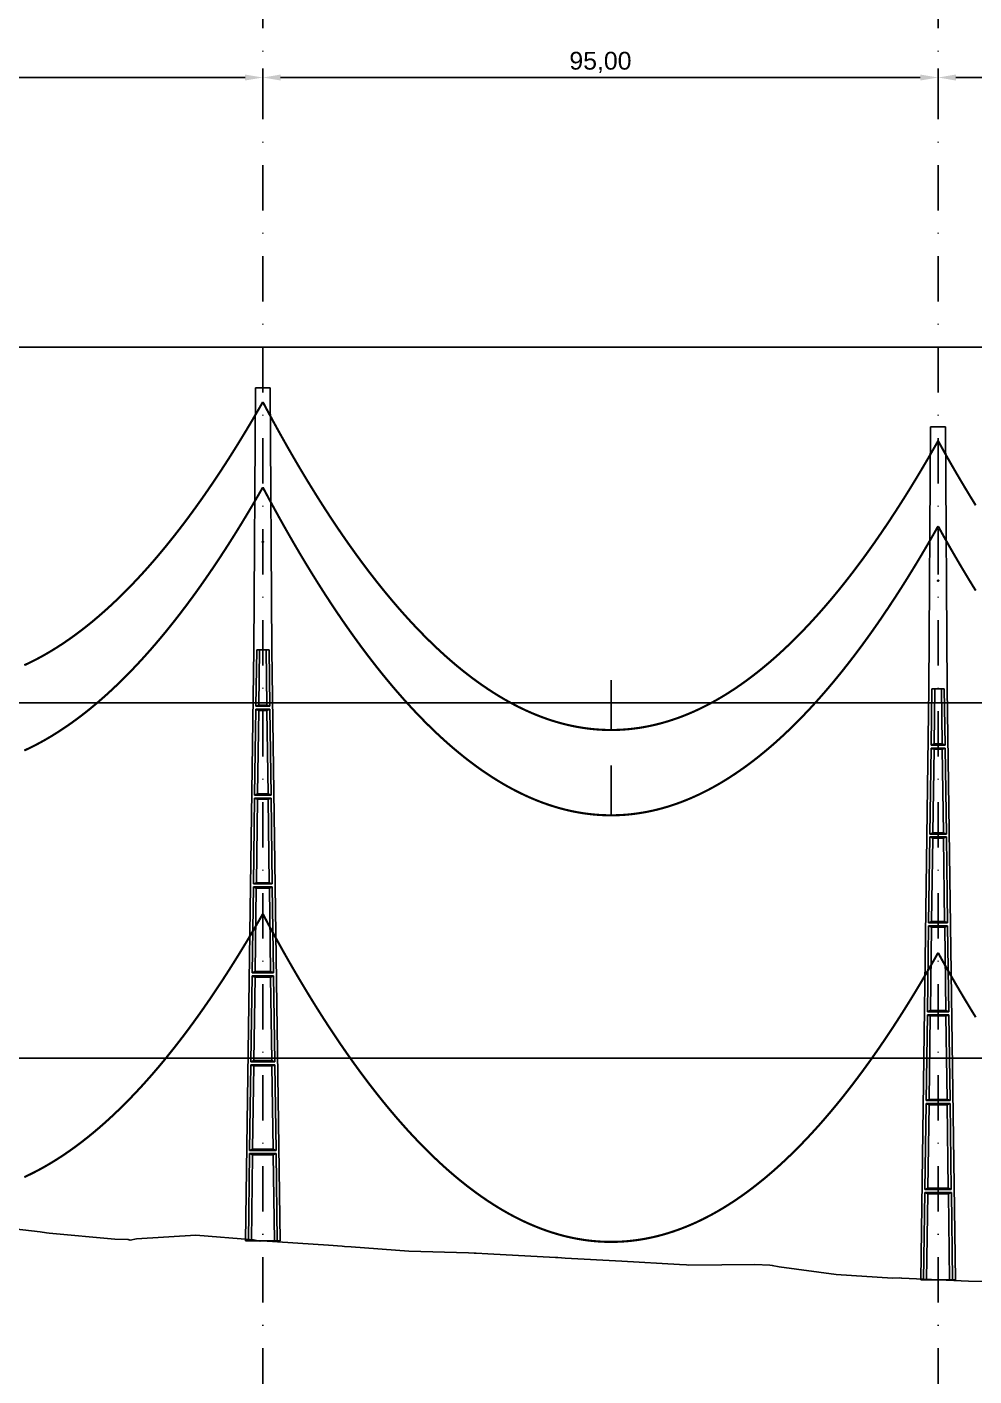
# Model space of a CAD drawing. Header units: metres. Extents: x -121 to 9872, y 3505 to 10721.
# Drawn here: x 9324.6 to 9457.8, y 8755.3 to 8945 of the extents above; entities that cross this region are included whole.
import ezdxf

# ---------------------------------------------------------------- set-up
doc = ezdxf.new("R2010")
doc.units = ezdxf.units.M
doc.header["$PDMODE"] = 2
doc.linetypes.add('DASHDOT', pattern=[25.4, 12.7, -6.35, 0, -6.35])
for name, color, linetype in [('CON-EOL- CA MAGNOLIA', 210, 'Continuous'), ('CON-EOL- PROJEÇÃO', 22, 'Continuous'), ('cotas', 7, 'Continuous'), ('Grade', 9, 'Continuous'), ('Ind.Rot', 8, 'DASHDOT'), ('Modelo_CotaTerreno_Perfil', 7, 'Continuous'), ('POSTE DT', 7, 'Continuous')]:
    doc.layers.add(name, color=color, linetype=linetype)
doc.styles.get("Standard").update_dxf_attribs({"font": 'arial.ttf'})
doc.dimstyles.new('ISO-25', dxfattribs={"dimtxt": 2.5, "dimasz": 2.5, "dimexe": 1.25, "dimexo": 0.625, "dimtad": 1, "dimzin": 1, "dimtxsty": 'Standard', "dimcen": 2.5, "dimaunit": 1, "dimadec": 3, "dimazin": 3, "dimtfac": 1, "dimtmove": 0, "dimatfit": 3, "dimfxlon": 1, "dimarcsym": 0})

# ---------------------------------------------------------------- blocks, each defined once
blk = doc.blocks.new('*U1')
at = {"layer": 'POSTE DT', "extrusion": (0, 1, 0)}
for p, q in [((-3.31, 378.23), (-4.05, 262)), ((-3.31, 378.23), (3.31, 378.23)), ((3.31, 378.23), (4.06, 262)), ((-4.05, 262), (-7.72, 0)), ((-4.05, 262), (-4.05, 262)), ((-2.73, 262), (-3.08, 237.05)), ((-2.73, 262), (2.75, 262)), ((-1.42, 262), (-1.77, 237.57)), ((1.43, 262), (1.77, 237.57)), ((2.75, 262), (3.1, 237.05)), ((4.06, 262), (7.72, 0)), ((-3.1, 235.74), (-3.63, 197.65)), ((3.11, 235.73), (-3.1, 235.74)), ((3.1, 237.05), (-3.08, 237.05)), ((-1.8, 235.21), (-2.32, 198.19)), ((1.8, 235.21), (2.32, 198.19)), ((3.11, 235.73), (3.65, 197.65)), ((-3.65, 196.34), (-4.19, 158.25)), ((-2.35, 195.8), (-2.87, 158.8)), ((2.35, 195.8), (2.87, 158.8)), ((3.66, 196.34), (4.2, 158.25)), ((-4.21, 156.94), (-4.74, 118.85)), ((-2.9, 156.39), (-3.42, 119.41)), ((2.91, 156.39), (3.42, 119.41)), ((4.21, 156.94), (4.75, 118.85)), ((-4.76, 117.54), (-5.29, 79.45)), ((4.77, 117.54), (-4.76, 117.54)), ((4.75, 118.85), (-4.74, 118.85)), ((-3.46, 116.98), (-3.97, 80.02)), ((3.46, 116.98), (3.98, 80.02)), ((4.77, 117.54), (5.3, 79.45)), ((-5.31, 78.14), (-5.85, 40.06)), ((5.32, 78.14), (-5.31, 78.14)), ((5.3, 79.45), (-5.29, 79.45)), ((5.32, 78.14), (5.85, 40.06)), ((-4.01, 77.57), (-4.53, 40.63)), ((4.01, 77.57), (4.53, 40.63)), ((-5.86, 38.74), (-6.41, 0)), ((5.87, 38.74), (-5.86, 38.74)), ((5.85, 40.06), (-5.85, 40.06)), ((-4.56, 38.17), (-5.1, 0)), ((4.56, 38.17), (5.1, 0)), ((5.87, 38.74), (6.41, 0)), ((-6.41, 0), (-7.72, 0)), ((-5.1, 0), (-6.41, 0)), ((5.1, 0), (-5.1, 0)), ((6.41, 0), (5.1, 0)), ((7.72, 0), (6.41, 0))]:
    blk.add_line(p, q, dxfattribs=at)
at = {"layer": 'POSTE DT', "ltscale": 3}
for points in [[(-3.63, 197.65), (3.65, 197.65)], [(-3.65, 196.34), (3.66, 196.34)], [(-4.21, 156.94), (4.21, 156.94)], [(4.2, 158.25), (-4.19, 158.25)]]:
    blk.add_lwpolyline(points, dxfattribs=at)
at = {"layer": 'POSTE DT'}
for points, knots in [([(0.25, 309.94), (0.25, 309.93), (0.25, 309.93), (0.25, 309.92), (0.25, 309.91), (0.25, 309.9), (0.25, 309.89), (0.24, 309.85), (0.22, 309.82), (0.19, 309.77), (0.16, 309.74), (0.11, 309.71), (0.08, 309.7), (0.01, 309.68), (-0.02, 309.68), (-0.08, 309.7), (-0.11, 309.71), (-0.16, 309.74), (-0.18, 309.76), (-0.21, 309.8), (-0.22, 309.82), (-0.24, 309.85), (-0.24, 309.87), (-0.25, 309.89), (-0.25, 309.9), (-0.25, 309.92), (-0.25, 309.92), (-0.25, 309.93), (-0.25, 309.94), (-0.25, 309.95), (-0.25, 309.95), (-0.25, 309.96), (-0.25, 309.97), (-0.24, 310), (-0.23, 310.02), (-0.21, 310.07), (-0.2, 310.09), (-0.15, 310.14), (-0.13, 310.15), (-0.07, 310.18), (-0.03, 310.19), (0.03, 310.19), (0.06, 310.18), (0.12, 310.16), (0.14, 310.14), (0.18, 310.11), (0.2, 310.09), (0.21, 310.06), (0.22, 310.05), (0.23, 310.04), (0.24, 310.01), (0.24, 309.99), (0.25, 309.97), (0.25, 309.96), (0.25, 309.95), (0.25, 309.94), (0.25, 309.94), (0.25, 309.94), (0.25, 309.94)], [-54.728303, -54.728303, -54.728303, -54.728303, -54.309038, -54.309038, -53.647169, -53.647169, -52.532885, -52.532885, -48.86224, -48.86224, -45.282765, -45.282765, -41.52867, -41.52867, -37.867486, -37.867486, -34.454589, -34.454589, -31.301423, -31.301423, -28.48103, -28.48103, -26.961755, -26.961755, -25.7544, -25.7544, -25.136228, -25.136228, -24.64409, -24.64409, -24.094201, -24.094201, -23.191199, -23.191199, -20.494482, -20.494482, -17.342863, -17.342863, -13.645538, -13.645538, -9.835989, -9.835989, -6.296781, -6.296781, -3.005029, -3.005029, 0, 0, 0, 1.527594, 1.527594, 3.697216, 3.697216, 4.489727, 4.489727, 5.01438, 5.01438, 5.095313, 5.095313, 5.095313, 5.095313]), ([(-3.1, 235.74), (-2.88, 235.65), (-2.67, 235.56), (-2.23, 235.39), (-2.02, 235.3), (-1.8, 235.21)], [0.055576, 0.055576, 0.055576, 0.055576, 56.767409, 56.767409, 113.50757, 113.50757, 113.50757, 113.50757]), ([(-1.77, 237.57), (-1.99, 237.49), (-2.21, 237.4), (-2.64, 237.22), (-2.86, 237.14), (-3.08, 237.05)], [0, 0, 0, 0, 56.660495, 56.660495, 113.412826, 113.412826, 113.412826, 113.412826]), ([(-1.8, 235.21), (-1.2, 235.21), (-0.6, 235.21), (0.6, 235.21), (1.2, 235.21), (1.8, 235.21)], [0, 0, 0, 0, 68.567797, 68.567797, 137.136247, 137.136247, 137.136247, 137.136247]), ([(1.77, 237.57), (1.18, 237.57), (0.59, 237.57), (-0.59, 237.57), (-1.18, 237.57), (-1.77, 237.57)], [0, 0, 0, 0, 67.306894, 67.306894, 134.614447, 134.614447, 134.614447, 134.614447]), ([(3.1, 237.05), (2.87, 237.14), (2.65, 237.23), (2.21, 237.4), (1.99, 237.49), (1.77, 237.57)], [0, 0, 0, 0, 56.738948, 56.738948, 113.38731, 113.38731, 113.38731, 113.38731]), ([(1.8, 235.21), (2.02, 235.3), (2.24, 235.38), (2.68, 235.56), (2.89, 235.65), (3.11, 235.73)], [0, 0, 0, 0, 56.845349, 56.845349, 113.599799, 113.599799, 113.599799, 113.599799]), ([(-2.32, 198.19), (-2.54, 198.1), (-2.76, 198.01), (-3.2, 197.83), (-3.41, 197.74), (-3.63, 197.65)], [0, 0, 0, 0, 63.412073, 63.412073, 126.777421, 126.777421, 126.777421, 126.777421]), ([(2.32, 198.19), (1.55, 198.19), (0.77, 198.19), (-0.77, 198.19), (-1.55, 198.19), (-2.32, 198.19)], [0, 0, 0, 0, 88.31008, 88.31008, 176.620652, 176.620652, 176.620652, 176.620652]), ([(3.65, 197.65), (3.43, 197.74), (3.2, 197.83), (2.76, 198.01), (2.54, 198.1), (2.32, 198.19)], [0, 0, 0, 0, 63.488119, 63.488119, 126.880939, 126.880939, 126.880939, 126.880939]), ([(-3.65, 196.34), (-3.43, 196.25), (-3.22, 196.16), (-2.78, 195.98), (-2.57, 195.89), (-2.35, 195.8)], [0.054307, 0.054307, 0.054307, 0.054307, 63.527131, 63.527131, 127.063246, 127.063246, 127.063246, 127.063246]), ([(-2.35, 195.8), (-1.57, 195.8), (-0.78, 195.8), (0.79, 195.8), (1.57, 195.8), (2.35, 195.8)], [0, 0, 0, 0, 89.585713, 89.585713, 179.17191, 179.17191, 179.17191, 179.17191]), ([(2.35, 195.8), (2.57, 195.89), (2.79, 195.98), (3.23, 196.16), (3.45, 196.25), (3.66, 196.34)], [0, 0, 0, 0, 63.60246, 63.60246, 127.109696, 127.109696, 127.109696, 127.109696]), ([(-4.21, 156.94), (-3.99, 156.85), (-3.77, 156.75), (-3.34, 156.57), (-3.12, 156.48), (-2.9, 156.39)], [0.053423, 0.053423, 0.053423, 0.053423, 70.429742, 70.429742, 140.90167, 140.90167, 140.90167, 140.90167]), ([(-2.87, 158.8), (-3.09, 158.71), (-3.31, 158.62), (-3.75, 158.43), (-3.97, 158.34), (-4.19, 158.25)], [0, 0, 0, 0, 70.301707, 70.301707, 140.590947, 140.590947, 140.590947, 140.590947]), ([(-2.9, 156.39), (-1.94, 156.39), (-0.97, 156.39), (0.97, 156.39), (1.94, 156.39), (2.91, 156.39)], [0, 0, 0, 0, 110.60219, 110.60219, 221.20473, 221.20473, 221.20473, 221.20473]), ([(2.87, 158.8), (1.92, 158.8), (0.96, 158.8), (-0.96, 158.8), (-1.91, 158.8), (-2.87, 158.8)], [0, 0, 0, 0, 109.314454, 109.314454, 218.629264, 218.629264, 218.629264, 218.629264]), ([(4.2, 158.25), (3.98, 158.34), (3.76, 158.44), (3.31, 158.62), (3.09, 158.71), (2.87, 158.8)], [0, 0, 0, 0, 70.379198, 70.379198, 140.659718, 140.659718, 140.659718, 140.659718]), ([(2.91, 156.39), (3.12, 156.48), (3.34, 156.57), (3.78, 156.75), (4, 156.85), (4.21, 156.94)], [0, 0, 0, 0, 70.506649, 70.506649, 140.914701, 140.914701, 140.914701, 140.914701]), ([(-4.76, 117.54), (-4.54, 117.45), (-4.32, 117.35), (-3.89, 117.17), (-3.67, 117.07), (-3.46, 116.98)], [0.052784, 0.052784, 0.052784, 0.052784, 77.438432, 77.438432, 154.950301, 154.950301, 154.950301, 154.950301]), ([(-3.42, 119.41), (-3.64, 119.32), (-3.86, 119.23), (-4.3, 119.04), (-4.52, 118.95), (-4.74, 118.85)], [0, 0, 0, 0, 77.299547, 77.299547, 154.618634, 154.618634, 154.618634, 154.618634]), ([(-3.46, 116.98), (-2.3, 116.98), (-1.15, 116.98), (1.15, 116.98), (2.31, 116.98), (3.46, 116.98)], [0, 0, 0, 0, 131.617604, 131.617604, 263.235447, 263.235447, 263.235447, 263.235447]), ([(3.42, 119.41), (2.28, 119.41), (1.14, 119.41), (-1.14, 119.41), (-2.28, 119.41), (-3.42, 119.41)], [0, 0, 0, 0, 130.319901, 130.319901, 260.640046, 260.640046, 260.640046, 260.640046]), ([(4.75, 118.85), (4.53, 118.95), (4.31, 119.04), (3.87, 119.23), (3.64, 119.32), (3.42, 119.41)], [0, 0, 0, 0, 77.381597, 77.381597, 154.66183, 154.66183, 154.66183, 154.66183]), ([(3.46, 116.98), (3.68, 117.07), (3.89, 117.17), (4.33, 117.35), (4.55, 117.45), (4.77, 117.54)], [0, 0, 0, 0, 77.520013, 77.520013, 154.938747, 154.938747, 154.938747, 154.938747]), ([(-5.31, 78.14), (-5.09, 78.05), (-4.88, 77.95), (-4.44, 77.76), (-4.23, 77.67), (-4.01, 77.57)], [0.052308, 0.052308, 0.052308, 0.052308, 84.527725, 84.527725, 169.158824, 169.158824, 169.158824, 169.158824]), ([(-3.97, 80.02), (-4.19, 79.93), (-4.41, 79.83), (-4.85, 79.64), (-5.07, 79.55), (-5.29, 79.45)], [0, 0, 0, 0, 84.379671, 84.379671, 168.809376, 168.809376, 168.809376, 168.809376]), ([(3.98, 80.02), (2.65, 80.02), (1.33, 80.02), (-1.32, 80.02), (-2.65, 80.02), (-3.97, 80.02)], [0, 0, 0, 0, 151.326157, 151.326157, 302.652465, 302.652465, 302.652465, 302.652465]), ([(5.3, 79.45), (5.08, 79.55), (4.86, 79.64), (4.42, 79.83), (4.2, 79.93), (3.98, 80.02)], [0, 0, 0, 0, 84.46863, 84.46863, 168.833721, 168.833721, 168.833721, 168.833721]), ([(4.01, 77.57), (4.23, 77.67), (4.45, 77.76), (4.88, 77.95), (5.1, 78.05), (5.32, 78.14)], [0, 0, 0, 0, 84.616316, 84.616316, 169.129178, 169.129178, 169.129178, 169.129178]), ([(-4.01, 77.57), (-2.67, 77.57), (-1.34, 77.57), (1.34, 77.57), (2.67, 77.57), (4.01, 77.57)], [0, 0, 0, 0, 152.632212, 152.632212, 305.264569, 305.264569, 305.264569, 305.264569]), ([(-5.86, 38.74), (-5.65, 38.65), (-5.43, 38.55), (-5, 38.36), (-4.78, 38.26), (-4.56, 38.17)], [0.026524, 0.026524, 0.026524, 0.026524, 91.679563, 91.679563, 183.466041, 183.466041, 183.466041, 183.466041]), ([(-4.53, 40.63), (-4.75, 40.53), (-4.97, 40.44), (-5.41, 40.25), (-5.63, 40.15), (-5.85, 40.06)], [0, 0, 0, 0, 91.523648, 91.523648, 183.126775, 183.126775, 183.126775, 183.126775]), ([(-4.56, 38.17), (-3.04, 38.17), (-1.52, 38.17), (1.52, 38.17), (3.04, 38.17), (4.56, 38.17)], [0, 0, 0, 0, 173.646192, 173.646192, 347.292451, 347.292451, 347.292451, 347.292451]), ([(4.53, 40.63), (3.02, 40.63), (1.51, 40.63), (-1.51, 40.63), (-3.02, 40.63), (-4.53, 40.63)], [0, 0, 0, 0, 172.33304, 172.33304, 344.666151, 344.666151, 344.666151, 344.666151]), ([(5.85, 40.06), (5.63, 40.15), (5.41, 40.25), (4.97, 40.44), (4.75, 40.53), (4.53, 40.63)], [0, 0, 0, 0, 91.621326, 91.621326, 183.137324, 183.137324, 183.137324, 183.137324]), ([(4.56, 38.17), (4.78, 38.26), (5, 38.36), (5.43, 38.55), (5.65, 38.65), (5.87, 38.74)], [0, 0, 0, 0, 91.776928, 91.776928, 183.448614, 183.448614, 183.448614, 183.448614])]:
    blk.add_open_spline(points, degree=3, knots=knots, dxfattribs=at)
blk = doc.blocks.new('*D158')
at = {"layer": 'cotas', "color": 0, "lineweight": -2, "transparency": 16777216}
for p, q in [((9262.77, 8935.43), (9262.77, 8939.18)), ((9357.77, 8935.43), (9357.77, 8939.18)), ((9265.27, 8937.93), (9355.27, 8937.93))]:
    blk.add_line(p, q, dxfattribs=at)
at = {"layer": 'cotas', "color": 0, "transparency": 16777216}
for points in [[(9265.27, 8938.35), (9265.27, 8937.51), (9262.77, 8937.93)], [(9355.27, 8938.35), (9355.27, 8937.51), (9357.77, 8937.93)]]:
    blk.add_solid(points, dxfattribs=at)
at = {"layer": 'Defpoints', "color": 0, "transparency": 16777216}
for p in [(9357.77, 8937.93), (9262.77, 8901.66), (9357.77, 8894.29)]:
    blk.add_point(p, dxfattribs=at)
at = {"layer": 'cotas', "color": 0, "transparency": 16777216, "insert": (9310.27, 8940.06), "char_height": 2.5, "attachment_point": 5}
blk.add_mtext('95,00', dxfattribs=at)
blk = doc.blocks.new('*D159')
at = {"layer": 'cotas', "color": 0, "lineweight": -2, "transparency": 16777216}
for p, q in [((9357.77, 8935.43), (9357.77, 8939.18)), ((9452.77, 8935.43), (9452.77, 8939.18)), ((9360.27, 8937.93), (9450.27, 8937.93))]:
    blk.add_line(p, q, dxfattribs=at)
at = {"layer": 'cotas', "color": 0, "transparency": 16777216}
for points in [[(9360.27, 8938.35), (9360.27, 8937.51), (9357.77, 8937.93)], [(9450.27, 8938.35), (9450.27, 8937.51), (9452.77, 8937.93)]]:
    blk.add_solid(points, dxfattribs=at)
at = {"layer": 'Defpoints', "color": 0, "transparency": 16777216}
for p in [(9452.77, 8937.93), (9357.77, 8894.29), (9452.77, 8888.82)]:
    blk.add_point(p, dxfattribs=at)
at = {"layer": 'cotas', "color": 0, "transparency": 16777216, "insert": (9405.27, 8940.06), "char_height": 2.5, "attachment_point": 5}
blk.add_mtext('95,00', dxfattribs=at)
blk = doc.blocks.new('*D160')
at = {"layer": 'cotas', "color": 0, "lineweight": -2, "transparency": 16777216}
for p, q in [((9452.77, 8935.43), (9452.77, 8939.18)), ((9549.47, 8935.43), (9549.47, 8939.18)), ((9455.27, 8937.93), (9546.97, 8937.93))]:
    blk.add_line(p, q, dxfattribs=at)
at = {"layer": 'cotas', "color": 0, "transparency": 16777216}
for points in [[(9455.27, 8938.35), (9455.27, 8937.51), (9452.77, 8937.93)], [(9546.97, 8938.35), (9546.97, 8937.51), (9549.47, 8937.93)]]:
    blk.add_solid(points, dxfattribs=at)
at = {"layer": 'Defpoints', "color": 0, "transparency": 16777216}
for p in [(9549.47, 8937.93), (9549.47, 8893.54), (9452.77, 8888.82)]:
    blk.add_point(p, dxfattribs=at)
at = {"layer": 'cotas', "color": 0, "transparency": 16777216, "insert": (9501.12, 8940.06), "char_height": 2.5, "attachment_point": 5}
blk.add_mtext('96,70', dxfattribs=at)

msp = doc.modelspace()

# ---------------------------------------------------------------- linework, layer by layer
at = {"layer": 'CON-EOL- CA MAGNOLIA'}
for p, q in [((9406.769, 8846.159), (9406.769, 8853.159)), ((9406.769, 8834.159), (9406.769, 8841.159)), ((9406.769, 8834.159), (9406.769, 8841.159))]:
    msp.add_line(p, q, dxfattribs=at)
at = {"layer": 'CON-EOL- CA MAGNOLIA', "const_width": 0.3}
for points in [[(9324.218, 8855.271), (9324.69, 8855.492), (9325.163, 8855.721), (9325.636, 8855.958), (9326.108, 8856.204), (9326.581, 8856.459), (9327.054, 8856.722), (9327.526, 8856.994), (9327.999, 8857.275), (9328.472, 8857.564), (9328.944, 8857.861), (9329.417, 8858.168), (9329.889, 8858.482), (9330.362, 8858.806), (9330.835, 8859.138), (9331.307, 8859.478), (9331.78, 8859.827), (9332.253, 8860.185), (9332.725, 8860.551), (9333.198, 8860.926), (9333.671, 8861.309), (9334.143, 8861.701), (9334.616, 8862.102), (9335.088, 8862.511), (9335.561, 8862.929), (9336.034, 8863.355), (9336.506, 8863.79), (9336.979, 8864.234), (9337.452, 8864.686), (9337.924, 8865.147), (9338.397, 8865.616), (9338.87, 8866.094), (9339.342, 8866.581), (9339.815, 8867.076), (9340.287, 8867.58), (9340.76, 8868.092), (9341.233, 8868.613), (9341.705, 8869.143), (9342.178, 8869.681), (9342.651, 8870.228), (9343.123, 8870.784), (9343.596, 8871.348), (9344.069, 8871.92), (9344.541, 8872.502), (9345.014, 8873.092), (9345.486, 8873.691), (9345.959, 8874.298), (9346.432, 8874.914), (9346.904, 8875.538), (9347.377, 8876.171), (9347.85, 8876.813), (9348.322, 8877.464), (9348.795, 8878.123), (9349.268, 8878.79), (9349.74, 8879.467), (9350.213, 8880.152), (9350.685, 8880.845), (9351.158, 8881.548), (9351.631, 8882.259), (9352.103, 8882.978), (9352.576, 8883.707), (9353.049, 8884.443), (9353.521, 8885.189), (9353.994, 8885.943), (9354.467, 8886.706), (9354.939, 8887.478), (9355.412, 8888.258), (9355.884, 8889.047), (9356.357, 8889.845), (9356.83, 8890.651), (9357.302, 8891.466), (9357.775, 8892.29)], [(9357.775, 8892.29), (9358.248, 8891.402), (9358.72, 8890.522), (9359.193, 8889.651), (9359.666, 8888.789), (9360.138, 8887.936), (9360.611, 8887.091), (9361.083, 8886.255), (9361.556, 8885.427), (9362.029, 8884.609), (9362.501, 8883.799), (9362.974, 8882.997), (9363.447, 8882.205), (9363.919, 8881.421), (9364.392, 8880.646), (9364.865, 8879.879), (9365.337, 8879.121), (9365.81, 8878.372), (9366.282, 8877.631), (9366.755, 8876.899), (9367.228, 8876.176), (9367.7, 8875.461), (9368.173, 8874.755), (9368.646, 8874.058), (9369.118, 8873.369), (9369.591, 8872.689), (9370.064, 8872.018), (9370.536, 8871.355), (9371.009, 8870.701), (9371.481, 8870.056), (9371.954, 8869.419), (9372.427, 8868.791), (9372.899, 8868.171), (9373.372, 8867.561), (9373.845, 8866.958), (9374.317, 8866.365), (9374.79, 8865.78), (9375.263, 8865.203), (9375.735, 8864.636), (9376.208, 8864.076), (9376.68, 8863.526), (9377.153, 8862.984), (9377.626, 8862.451), (9378.098, 8861.926), (9378.571, 8861.41), (9379.044, 8860.903), (9379.516, 8860.404), (9379.989, 8859.914), (9380.462, 8859.432), (9380.934, 8858.959), (9381.407, 8858.495), (9381.879, 8858.039), (9382.352, 8857.592), (9382.825, 8857.153), (9383.297, 8856.723), (9383.77, 8856.301), (9384.243, 8855.889), (9384.715, 8855.485), (9385.188, 8855.089), (9385.661, 8854.702), (9386.133, 8854.323), (9386.606, 8853.954), (9387.078, 8853.592), (9387.551, 8853.239), (9388.024, 8852.895), (9388.496, 8852.56), (9388.969, 8852.233), (9389.442, 8851.915), (9389.914, 8851.605), (9390.387, 8851.303), (9390.86, 8851.011), (9391.332, 8850.727), (9391.805, 8850.451), (9392.277, 8850.184), (9392.75, 8849.926), (9393.223, 8849.676), (9393.695, 8849.435), (9394.168, 8849.203), (9394.641, 8848.978), (9395.113, 8848.763), (9395.586, 8848.556), (9396.059, 8848.358), (9396.531, 8848.168), (9397.004, 8847.987), (9397.476, 8847.814), (9397.949, 8847.65), (9398.422, 8847.495), (9398.894, 8847.348), (9399.367, 8847.209), (9399.84, 8847.079), (9400.312, 8846.958), (9400.785, 8846.846), (9401.258, 8846.742), (9401.73, 8846.646), (9402.203, 8846.559), (9402.675, 8846.48), (9403.148, 8846.411), (9403.621, 8846.349), (9404.093, 8846.297), (9404.566, 8846.252), (9405.039, 8846.217), (9405.511, 8846.19), (9405.984, 8846.171), (9406.457, 8846.161), (9406.929, 8846.16), (9407.402, 8846.167), (9407.875, 8846.183), (9408.347, 8846.207), (9408.82, 8846.24), (9409.292, 8846.281), (9409.765, 8846.331), (9410.238, 8846.39), (9410.71, 8846.457), (9411.183, 8846.533), (9411.656, 8846.617), (9412.128, 8846.71), (9412.601, 8846.811), (9413.074, 8846.921), (9413.546, 8847.039), (9414.019, 8847.166), (9414.491, 8847.302), (9414.964, 8847.446), (9415.437, 8847.599), (9415.909, 8847.76), (9416.382, 8847.93), (9416.855, 8848.109), (9417.327, 8848.296), (9417.8, 8848.491), (9418.273, 8848.695), (9418.745, 8848.908), (9419.218, 8849.129), (9419.69, 8849.359), (9420.163, 8849.598), (9420.636, 8849.845), (9421.108, 8850.1), (9421.581, 8850.364), (9422.054, 8850.637), (9422.526, 8850.918), (9422.999, 8851.208), (9423.472, 8851.507), (9423.944, 8851.814), (9424.417, 8852.129), (9424.889, 8852.453), (9425.362, 8852.786), (9425.835, 8853.128), (9426.307, 8853.477), (9426.78, 8853.836), (9427.253, 8854.203), (9427.725, 8854.579), (9428.198, 8854.963), (9428.671, 8855.356), (9429.143, 8855.757), (9429.616, 8856.167), (9430.088, 8856.586), (9430.561, 8857.013), (9431.034, 8857.449), (9431.506, 8857.893), (9431.979, 8858.347), (9432.452, 8858.808), (9432.924, 8859.278), (9433.397, 8859.757), (9433.87, 8860.245), (9434.342, 8860.741), (9434.815, 8861.245), (9435.287, 8861.759), (9435.76, 8862.28), (9436.233, 8862.811), (9436.705, 8863.35), (9437.178, 8863.898), (9437.651, 8864.454), (9438.123, 8865.019), (9438.596, 8865.593), (9439.069, 8866.175), (9439.541, 8866.766), (9440.014, 8867.365), (9440.486, 8867.973), (9440.959, 8868.59), (9441.432, 8869.215), (9441.904, 8869.849), (9442.377, 8870.492), (9442.85, 8871.143), (9443.322, 8871.803), (9443.795, 8872.472), (9444.268, 8873.149), (9444.74, 8873.835), (9445.213, 8874.529), (9445.685, 8875.232), (9446.158, 8875.944), (9446.631, 8876.665), (9447.103, 8877.394), (9447.576, 8878.132), (9448.049, 8878.878), (9448.521, 8879.633), (9448.994, 8880.397), (9449.467, 8881.17), (9449.939, 8881.951), (9450.412, 8882.741), (9450.884, 8883.539), (9451.357, 8884.346), (9451.83, 8885.162), (9452.302, 8885.987), (9452.775, 8886.82)], [(9452.775, 8886.82), (9453.256, 8885.952), (9453.737, 8885.093), (9454.218, 8884.242), (9454.699, 8883.401), (9455.18, 8882.569), (9455.662, 8881.745), (9456.143, 8880.931), (9456.624, 8880.126), (9457.105, 8879.33), (9457.586, 8878.542), (9458.067, 8877.764)], [(9324.218, 8843.271), (9324.69, 8843.492), (9325.163, 8843.721), (9325.636, 8843.958), (9326.108, 8844.204), (9326.581, 8844.459), (9327.054, 8844.723), (9327.526, 8844.994), (9327.999, 8845.275), (9328.472, 8845.564), (9328.944, 8845.861), (9329.417, 8846.168), (9329.889, 8846.482), (9330.362, 8846.806), (9330.835, 8847.138), (9331.307, 8847.478), (9331.78, 8847.827), (9332.253, 8848.185), (9332.725, 8848.551), (9333.198, 8848.926), (9333.671, 8849.309), (9334.143, 8849.701), (9334.616, 8850.102), (9335.088, 8850.511), (9335.561, 8850.929), (9336.034, 8851.355), (9336.506, 8851.79), (9336.979, 8852.234), (9337.452, 8852.686), (9337.924, 8853.147), (9338.397, 8853.616), (9338.87, 8854.094), (9339.342, 8854.581), (9339.815, 8855.076), (9340.287, 8855.58), (9340.76, 8856.092), (9341.233, 8856.613), (9341.705, 8857.143), (9342.178, 8857.681), (9342.651, 8858.228), (9343.123, 8858.784), (9343.596, 8859.348), (9344.069, 8859.921), (9344.541, 8860.502), (9345.014, 8861.092), (9345.486, 8861.69), (9345.959, 8862.298), (9346.432, 8862.914), (9346.904, 8863.538), (9347.377, 8864.171), (9347.85, 8864.813), (9348.322, 8865.463), (9348.795, 8866.123), (9349.268, 8866.79), (9349.74, 8867.467), (9350.213, 8868.152), (9350.685, 8868.845), (9351.158, 8869.548), (9351.631, 8870.259), (9352.103, 8870.978), (9352.576, 8871.707), (9353.049, 8872.443), (9353.521, 8873.189), (9353.994, 8873.943), (9354.467, 8874.706), (9354.939, 8875.478), (9355.412, 8876.258), (9355.884, 8877.047), (9356.357, 8877.845), (9356.83, 8878.651), (9357.302, 8879.466), (9357.775, 8880.29)], [(9324.218, 8843.271), (9324.69, 8843.492), (9325.163, 8843.721), (9325.636, 8843.958), (9326.108, 8844.204), (9326.581, 8844.459), (9327.054, 8844.723), (9327.526, 8844.994), (9327.999, 8845.275), (9328.472, 8845.564), (9328.944, 8845.861), (9329.417, 8846.168), (9329.889, 8846.482), (9330.362, 8846.806), (9330.835, 8847.138), (9331.307, 8847.478), (9331.78, 8847.827), (9332.253, 8848.185), (9332.725, 8848.551), (9333.198, 8848.926), (9333.671, 8849.309), (9334.143, 8849.701), (9334.616, 8850.102), (9335.088, 8850.511), (9335.561, 8850.929), (9336.034, 8851.355), (9336.506, 8851.79), (9336.979, 8852.234), (9337.452, 8852.686), (9337.924, 8853.147), (9338.397, 8853.616), (9338.87, 8854.094), (9339.342, 8854.581), (9339.815, 8855.076), (9340.287, 8855.58), (9340.76, 8856.092), (9341.233, 8856.613), (9341.705, 8857.143), (9342.178, 8857.681), (9342.651, 8858.228), (9343.123, 8858.784), (9343.596, 8859.348), (9344.069, 8859.92), (9344.541, 8860.502), (9345.014, 8861.092), (9345.486, 8861.69), (9345.959, 8862.298), (9346.432, 8862.914), (9346.904, 8863.538), (9347.377, 8864.171), (9347.85, 8864.813), (9348.322, 8865.463), (9348.795, 8866.123), (9349.268, 8866.79), (9349.74, 8867.467), (9350.213, 8868.152), (9350.685, 8868.845), (9351.158, 8869.548), (9351.631, 8870.259), (9352.103, 8870.978), (9352.576, 8871.707), (9353.049, 8872.444), (9353.521, 8873.189), (9353.994, 8873.943), (9354.467, 8874.706), (9354.939, 8875.478), (9355.412, 8876.258), (9355.884, 8877.047), (9356.357, 8877.845), (9356.83, 8878.651), (9357.302, 8879.466), (9357.775, 8880.29)], [(9357.775, 8880.29), (9358.248, 8879.402), (9358.72, 8878.522), (9359.193, 8877.651), (9359.666, 8876.789), (9360.138, 8875.936), (9360.611, 8875.091), (9361.083, 8874.255), (9361.556, 8873.427), (9362.029, 8872.609), (9362.501, 8871.799), (9362.974, 8870.997), (9363.447, 8870.205), (9363.919, 8869.421), (9364.392, 8868.646), (9364.865, 8867.879), (9365.337, 8867.121), (9365.81, 8866.372), (9366.282, 8865.631), (9366.755, 8864.899), (9367.228, 8864.176), (9367.7, 8863.461), (9368.173, 8862.755), (9368.646, 8862.058), (9369.118, 8861.369), (9369.591, 8860.689), (9370.064, 8860.018), (9370.536, 8859.355), (9371.009, 8858.701), (9371.481, 8858.056), (9371.954, 8857.419), (9372.427, 8856.791), (9372.899, 8856.171), (9373.372, 8855.561), (9373.845, 8854.958), (9374.317, 8854.365), (9374.79, 8853.78), (9375.263, 8853.203), (9375.735, 8852.636), (9376.208, 8852.076), (9376.68, 8851.526), (9377.153, 8850.984), (9377.626, 8850.451), (9378.098, 8849.926), (9378.571, 8849.41), (9379.044, 8848.903), (9379.516, 8848.404), (9379.989, 8847.914), (9380.462, 8847.432), (9380.934, 8846.959), (9381.407, 8846.495), (9381.879, 8846.039), (9382.352, 8845.592), (9382.825, 8845.153), (9383.297, 8844.723), (9383.77, 8844.302), (9384.243, 8843.889), (9384.715, 8843.484), (9385.188, 8843.089), (9385.661, 8842.702), (9386.133, 8842.323), (9386.606, 8841.953), (9387.078, 8841.592), (9387.551, 8841.239), (9388.024, 8840.895), (9388.496, 8840.56), (9388.969, 8840.233), (9389.442, 8839.915), (9389.914, 8839.605), (9390.387, 8839.304), (9390.86, 8839.011), (9391.332, 8838.727), (9391.805, 8838.451), (9392.277, 8838.184), (9392.75, 8837.926), (9393.223, 8837.676), (9393.695, 8837.435), (9394.168, 8837.203), (9394.641, 8836.979), (9395.113, 8836.763), (9395.586, 8836.556), (9396.059, 8836.358), (9396.531, 8836.168), (9397.004, 8835.987), (9397.476, 8835.814), (9397.949, 8835.65), (9398.422, 8835.495), (9398.894, 8835.348), (9399.367, 8835.209), (9399.84, 8835.08), (9400.312, 8834.958), (9400.785, 8834.846), (9401.258, 8834.741), (9401.73, 8834.646), (9402.203, 8834.559), (9402.675, 8834.48), (9403.148, 8834.411), (9403.621, 8834.349), (9404.093, 8834.297), (9404.566, 8834.252), (9405.039, 8834.217), (9405.511, 8834.19), (9405.984, 8834.171), (9406.457, 8834.161), (9406.929, 8834.16), (9407.402, 8834.167), (9407.875, 8834.183), (9408.347, 8834.207), (9408.82, 8834.24), (9409.292, 8834.281), (9409.765, 8834.331), (9410.238, 8834.39), (9410.71, 8834.457), (9411.183, 8834.533), (9411.656, 8834.617), (9412.128, 8834.71), (9412.601, 8834.811), (9413.074, 8834.921), (9413.546, 8835.039), (9414.019, 8835.166), (9414.491, 8835.302), (9414.964, 8835.446), (9415.437, 8835.599), (9415.909, 8835.76), (9416.382, 8835.93), (9416.855, 8836.109), (9417.327, 8836.296), (9417.8, 8836.491), (9418.273, 8836.695), (9418.745, 8836.908), (9419.218, 8837.129), (9419.69, 8837.359), (9420.163, 8837.598), (9420.636, 8837.845), (9421.108, 8838.1), (9421.581, 8838.364), (9422.054, 8838.637), (9422.526, 8838.918), (9422.999, 8839.208), (9423.472, 8839.507), (9423.944, 8839.814), (9424.417, 8840.129), (9424.889, 8840.453), (9425.362, 8840.786), (9425.835, 8841.127), (9426.307, 8841.477), (9426.78, 8841.836), (9427.253, 8842.203), (9427.725, 8842.579), (9428.198, 8842.963), (9428.671, 8843.356), (9429.143, 8843.757), (9429.616, 8844.167), (9430.088, 8844.586), (9430.561, 8845.013), (9431.034, 8845.449), (9431.506, 8845.893), (9431.979, 8846.346), (9432.452, 8846.808), (9432.924, 8847.278), (9433.397, 8847.757), (9433.87, 8848.245), (9434.342, 8848.741), (9434.815, 8849.245), (9435.287, 8849.759), (9435.76, 8850.28), (9436.233, 8850.811), (9436.705, 8851.35), (9437.178, 8851.898), (9437.651, 8852.454), (9438.123, 8853.019), (9438.596, 8853.593), (9439.069, 8854.175), (9439.541, 8854.766), (9440.014, 8855.365), (9440.486, 8855.973), (9440.959, 8856.59), (9441.432, 8857.215), (9441.904, 8857.849), (9442.377, 8858.492), (9442.85, 8859.143), (9443.322, 8859.803), (9443.795, 8860.472), (9444.268, 8861.149), (9444.74, 8861.835), (9445.213, 8862.529), (9445.685, 8863.232), (9446.158, 8863.944), (9446.631, 8864.665), (9447.103, 8865.394), (9447.576, 8866.132), (9448.049, 8866.878), (9448.521, 8867.633), (9448.994, 8868.397), (9449.467, 8869.17), (9449.939, 8869.951), (9450.412, 8870.741), (9450.884, 8871.539), (9451.357, 8872.346), (9451.83, 8873.162), (9452.302, 8873.987), (9452.775, 8874.82)], [(9357.775, 8880.29), (9358.248, 8879.402), (9358.72, 8878.522), (9359.193, 8877.651), (9359.666, 8876.789), (9360.138, 8875.936), (9360.611, 8875.091), (9361.083, 8874.255), (9361.556, 8873.427), (9362.029, 8872.609), (9362.501, 8871.799), (9362.974, 8870.997), (9363.447, 8870.205), (9363.919, 8869.421), (9364.392, 8868.646), (9364.865, 8867.879), (9365.337, 8867.121), (9365.81, 8866.372), (9366.282, 8865.631), (9366.755, 8864.899), (9367.228, 8864.176), (9367.7, 8863.461), (9368.173, 8862.755), (9368.646, 8862.058), (9369.118, 8861.369), (9369.591, 8860.689), (9370.064, 8860.018), (9370.536, 8859.355), (9371.009, 8858.701), (9371.481, 8858.056), (9371.954, 8857.419), (9372.427, 8856.791), (9372.899, 8856.171), (9373.372, 8855.561), (9373.845, 8854.958), (9374.317, 8854.365), (9374.79, 8853.78), (9375.263, 8853.203), (9375.735, 8852.636), (9376.208, 8852.076), (9376.68, 8851.526), (9377.153, 8850.984), (9377.626, 8850.451), (9378.098, 8849.926), (9378.571, 8849.41), (9379.044, 8848.903), (9379.516, 8848.404), (9379.989, 8847.914), (9380.462, 8847.432), (9380.934, 8846.959), (9381.407, 8846.495), (9381.879, 8846.039), (9382.352, 8845.592), (9382.825, 8845.153), (9383.297, 8844.723), (9383.77, 8844.301), (9384.243, 8843.889), (9384.715, 8843.485), (9385.188, 8843.089), (9385.661, 8842.702), (9386.133, 8842.323), (9386.606, 8841.953), (9387.078, 8841.592), (9387.551, 8841.239), (9388.024, 8840.895), (9388.496, 8840.56), (9388.969, 8840.233), (9389.442, 8839.915), (9389.914, 8839.605), (9390.387, 8839.303), (9390.86, 8839.011), (9391.332, 8838.727), (9391.805, 8838.451), (9392.277, 8838.184), (9392.75, 8837.926), (9393.223, 8837.676), (9393.695, 8837.435), (9394.168, 8837.203), (9394.641, 8836.978), (9395.113, 8836.763), (9395.586, 8836.556), (9396.059, 8836.358), (9396.531, 8836.168), (9397.004, 8835.987), (9397.476, 8835.814), (9397.949, 8835.65), (9398.422, 8835.495), (9398.894, 8835.348), (9399.367, 8835.209), (9399.84, 8835.079), (9400.312, 8834.958), (9400.785, 8834.846), (9401.258, 8834.741), (9401.73, 8834.646), (9402.203, 8834.559), (9402.675, 8834.48), (9403.148, 8834.411), (9403.621, 8834.349), (9404.093, 8834.297), (9404.566, 8834.252), (9405.039, 8834.217), (9405.511, 8834.19), (9405.984, 8834.171), (9406.457, 8834.161), (9406.929, 8834.16), (9407.402, 8834.167), (9407.875, 8834.183), (9408.347, 8834.207), (9408.82, 8834.24), (9409.292, 8834.281), (9409.765, 8834.331), (9410.238, 8834.39), (9410.71, 8834.457), (9411.183, 8834.533), (9411.656, 8834.617), (9412.128, 8834.71), (9412.601, 8834.811), (9413.074, 8834.921), (9413.546, 8835.039), (9414.019, 8835.166), (9414.491, 8835.302), (9414.964, 8835.446), (9415.437, 8835.599), (9415.909, 8835.76), (9416.382, 8835.93), (9416.855, 8836.109), (9417.327, 8836.296), (9417.8, 8836.491), (9418.273, 8836.695), (9418.745, 8836.908), (9419.218, 8837.129), (9419.69, 8837.359), (9420.163, 8837.598), (9420.636, 8837.845), (9421.108, 8838.1), (9421.581, 8838.364), (9422.054, 8838.637), (9422.526, 8838.918), (9422.999, 8839.208), (9423.472, 8839.507), (9423.944, 8839.814), (9424.417, 8840.129), (9424.889, 8840.453), (9425.362, 8840.786), (9425.835, 8841.128), (9426.307, 8841.477), (9426.78, 8841.836), (9427.253, 8842.203), (9427.725, 8842.579), (9428.198, 8842.963), (9428.671, 8843.356), (9429.143, 8843.757), (9429.616, 8844.167), (9430.088, 8844.586), (9430.561, 8845.013), (9431.034, 8845.449), (9431.506, 8845.893), (9431.979, 8846.347), (9432.452, 8846.808), (9432.924, 8847.278), (9433.397, 8847.757), (9433.87, 8848.245), (9434.342, 8848.741), (9434.815, 8849.245), (9435.287, 8849.759), (9435.76, 8850.28), (9436.233, 8850.811), (9436.705, 8851.35), (9437.178, 8851.898), (9437.651, 8852.454), (9438.123, 8853.019), (9438.596, 8853.593), (9439.069, 8854.175), (9439.541, 8854.766), (9440.014, 8855.365), (9440.486, 8855.973), (9440.959, 8856.59), (9441.432, 8857.215), (9441.904, 8857.849), (9442.377, 8858.492), (9442.85, 8859.143), (9443.322, 8859.803), (9443.795, 8860.472), (9444.268, 8861.149), (9444.74, 8861.835), (9445.213, 8862.529), (9445.685, 8863.232), (9446.158, 8863.944), (9446.631, 8864.665), (9447.103, 8865.394), (9447.576, 8866.132), (9448.049, 8866.878), (9448.521, 8867.633), (9448.994, 8868.397), (9449.467, 8869.17), (9449.939, 8869.951), (9450.412, 8870.741), (9450.884, 8871.539), (9451.357, 8872.346), (9451.83, 8873.162), (9452.302, 8873.987), (9452.775, 8874.82)], [(9452.775, 8874.82), (9453.256, 8873.952), (9453.737, 8873.092), (9454.218, 8872.242), (9454.699, 8871.401), (9455.18, 8870.569), (9455.662, 8869.745), (9456.143, 8868.931), (9456.624, 8868.126), (9457.105, 8867.33), (9457.586, 8866.542), (9458.067, 8865.764)], [(9452.775, 8874.82), (9453.256, 8873.952), (9453.737, 8873.093), (9454.218, 8872.242), (9454.699, 8871.401), (9455.18, 8870.569), (9455.662, 8869.745), (9456.143, 8868.931), (9456.624, 8868.126), (9457.105, 8867.33), (9457.586, 8866.542), (9458.067, 8865.764)]]:
    msp.add_lwpolyline(points, dxfattribs=at)
at = {"layer": 'CON-EOL- PROJEÇÃO', "const_width": 0.3}
for points in [[(9324.218, 8783.271), (9324.69, 8783.492), (9325.163, 8783.721), (9325.636, 8783.958), (9326.108, 8784.204), (9326.581, 8784.459), (9327.054, 8784.722), (9327.526, 8784.994), (9327.999, 8785.275), (9328.472, 8785.564), (9328.944, 8785.861), (9329.417, 8786.168), (9329.889, 8786.482), (9330.362, 8786.806), (9330.835, 8787.138), (9331.307, 8787.478), (9331.78, 8787.827), (9332.253, 8788.185), (9332.725, 8788.551), (9333.198, 8788.926), (9333.671, 8789.309), (9334.143, 8789.701), (9334.616, 8790.102), (9335.088, 8790.511), (9335.561, 8790.929), (9336.034, 8791.355), (9336.506, 8791.79), (9336.979, 8792.234), (9337.452, 8792.686), (9337.924, 8793.147), (9338.397, 8793.616), (9338.87, 8794.094), (9339.342, 8794.581), (9339.815, 8795.076), (9340.287, 8795.58), (9340.76, 8796.092), (9341.233, 8796.613), (9341.705, 8797.143), (9342.178, 8797.681), (9342.651, 8798.228), (9343.123, 8798.784), (9343.596, 8799.348), (9344.069, 8799.921), (9344.541, 8800.502), (9345.014, 8801.092), (9345.486, 8801.691), (9345.959, 8802.298), (9346.432, 8802.914), (9346.904, 8803.538), (9347.377, 8804.171), (9347.85, 8804.813), (9348.322, 8805.463), (9348.795, 8806.123), (9349.268, 8806.79), (9349.74, 8807.467), (9350.213, 8808.152), (9350.685, 8808.845), (9351.158, 8809.548), (9351.631, 8810.259), (9352.103, 8810.978), (9352.576, 8811.707), (9353.049, 8812.443), (9353.521, 8813.189), (9353.994, 8813.943), (9354.467, 8814.706), (9354.939, 8815.478), (9355.412, 8816.258), (9355.884, 8817.047), (9356.357, 8817.845), (9356.83, 8818.651), (9357.302, 8819.466), (9357.775, 8820.29)], [(9357.775, 8820.29), (9358.248, 8819.402), (9358.72, 8818.522), (9359.193, 8817.651), (9359.666, 8816.789), (9360.138, 8815.936), (9360.611, 8815.091), (9361.083, 8814.255), (9361.556, 8813.427), (9362.029, 8812.609), (9362.501, 8811.799), (9362.974, 8810.997), (9363.447, 8810.205), (9363.919, 8809.421), (9364.392, 8808.646), (9364.865, 8807.879), (9365.337, 8807.121), (9365.81, 8806.372), (9366.282, 8805.631), (9366.755, 8804.899), (9367.228, 8804.176), (9367.7, 8803.461), (9368.173, 8802.755), (9368.646, 8802.058), (9369.118, 8801.369), (9369.591, 8800.689), (9370.064, 8800.018), (9370.536, 8799.355), (9371.009, 8798.701), (9371.481, 8798.056), (9371.954, 8797.419), (9372.427, 8796.791), (9372.899, 8796.171), (9373.372, 8795.56), (9373.845, 8794.958), (9374.317, 8794.365), (9374.79, 8793.78), (9375.263, 8793.203), (9375.735, 8792.636), (9376.208, 8792.076), (9376.68, 8791.526), (9377.153, 8790.984), (9377.626, 8790.451), (9378.098, 8789.926), (9378.571, 8789.41), (9379.044, 8788.903), (9379.516, 8788.404), (9379.989, 8787.914), (9380.462, 8787.432), (9380.934, 8786.959), (9381.407, 8786.495), (9381.879, 8786.039), (9382.352, 8785.592), (9382.825, 8785.153), (9383.297, 8784.723), (9383.77, 8784.301), (9384.243, 8783.889), (9384.715, 8783.485), (9385.188, 8783.089), (9385.661, 8782.702), (9386.133, 8782.323), (9386.606, 8781.953), (9387.078, 8781.592), (9387.551, 8781.239), (9388.024, 8780.895), (9388.496, 8780.56), (9388.969, 8780.233), (9389.442, 8779.915), (9389.914, 8779.605), (9390.387, 8779.304), (9390.86, 8779.011), (9391.332, 8778.727), (9391.805, 8778.451), (9392.277, 8778.184), (9392.75, 8777.926), (9393.223, 8777.676), (9393.695, 8777.435), (9394.168, 8777.203), (9394.641, 8776.978), (9395.113, 8776.763), (9395.586, 8776.556), (9396.059, 8776.358), (9396.531, 8776.168), (9397.004, 8775.987), (9397.476, 8775.814), (9397.949, 8775.65), (9398.422, 8775.495), (9398.894, 8775.348), (9399.367, 8775.209), (9399.84, 8775.079), (9400.312, 8774.958), (9400.785, 8774.846), (9401.258, 8774.742), (9401.73, 8774.646), (9402.203, 8774.559), (9402.675, 8774.481), (9403.148, 8774.411), (9403.621, 8774.349), (9404.093, 8774.297), (9404.566, 8774.252), (9405.039, 8774.217), (9405.511, 8774.19), (9405.984, 8774.171), (9406.457, 8774.161), (9406.929, 8774.16), (9407.402, 8774.167), (9407.875, 8774.183), (9408.347, 8774.207), (9408.82, 8774.24), (9409.292, 8774.281), (9409.765, 8774.331), (9410.238, 8774.39), (9410.71, 8774.457), (9411.183, 8774.533), (9411.656, 8774.617), (9412.128, 8774.71), (9412.601, 8774.811), (9413.074, 8774.921), (9413.546, 8775.039), (9414.019, 8775.166), (9414.491, 8775.302), (9414.964, 8775.446), (9415.437, 8775.599), (9415.909, 8775.76), (9416.382, 8775.93), (9416.855, 8776.109), (9417.327, 8776.296), (9417.8, 8776.491), (9418.273, 8776.695), (9418.745, 8776.908), (9419.218, 8777.129), (9419.69, 8777.359), (9420.163, 8777.598), (9420.636, 8777.845), (9421.108, 8778.1), (9421.581, 8778.364), (9422.054, 8778.637), (9422.526, 8778.918), (9422.999, 8779.208), (9423.472, 8779.507), (9423.944, 8779.814), (9424.417, 8780.129), (9424.889, 8780.453), (9425.362, 8780.786), (9425.835, 8781.128), (9426.307, 8781.477), (9426.78, 8781.836), (9427.253, 8782.203), (9427.725, 8782.579), (9428.198, 8782.963), (9428.671, 8783.356), (9429.143, 8783.757), (9429.616, 8784.167), (9430.088, 8784.586), (9430.561, 8785.013), (9431.034, 8785.449), (9431.506, 8785.893), (9431.979, 8786.346), (9432.452, 8786.808), (9432.924, 8787.278), (9433.397, 8787.757), (9433.87, 8788.245), (9434.342, 8788.741), (9434.815, 8789.245), (9435.287, 8789.759), (9435.76, 8790.28), (9436.233, 8790.811), (9436.705, 8791.35), (9437.178, 8791.898), (9437.651, 8792.454), (9438.123, 8793.019), (9438.596, 8793.593), (9439.069, 8794.175), (9439.541, 8794.766), (9440.014, 8795.365), (9440.486, 8795.973), (9440.959, 8796.59), (9441.432, 8797.215), (9441.904, 8797.849), (9442.377, 8798.492), (9442.85, 8799.143), (9443.322, 8799.803), (9443.795, 8800.472), (9444.268, 8801.149), (9444.74, 8801.835), (9445.213, 8802.529), (9445.685, 8803.232), (9446.158, 8803.944), (9446.631, 8804.665), (9447.103, 8805.394), (9447.576, 8806.132), (9448.049, 8806.878), (9448.521, 8807.633), (9448.994, 8808.397), (9449.467, 8809.17), (9449.939, 8809.951), (9450.412, 8810.741), (9450.884, 8811.539), (9451.357, 8812.346), (9451.83, 8813.162), (9452.302, 8813.987), (9452.775, 8814.82)], [(9452.775, 8814.82), (9453.256, 8813.952), (9453.737, 8813.093), (9454.218, 8812.242), (9454.699, 8811.401), (9455.18, 8810.569), (9455.662, 8809.745), (9456.143, 8808.931), (9456.624, 8808.126), (9457.105, 8807.33), (9457.586, 8806.542), (9458.067, 8805.764)]]:
    msp.add_lwpolyline(points, dxfattribs=at)
at = {"layer": 'Grade'}
for points in [[(0, 8900), (9859.453, 8900)], [(0, 8850), (9859.453, 8850)], [(0, 8800), (9859.453, 8800)]]:
    msp.add_lwpolyline(points, dxfattribs=at)
at = {"layer": 'Ind.Rot', "linetype": 'DASHDOT', "ltscale": 0.5}
for points in [[(9357.775, 10500), (9357.775, 8300)], [(9452.775, 10500), (9452.775, 8300)]]:
    msp.add_lwpolyline(points, dxfattribs=at)
at = {"layer": 'Modelo_CotaTerreno_Perfil', "linetype": 'Continuous', "lineweight": -3}
msp.add_lwpolyline([(9318.279, 8776.533), (9326.447, 8775.585), (9327.363, 8775.415), (9327.694, 8775.408), (9336.965, 8774.525), (9338.811, 8774.483), (9339.129, 8774.421), (9339.997, 8774.589), (9348.331, 8775.104), (9356.445, 8774.431), (9357.368, 8774.238), (9357.699, 8774.296), (9367.011, 8773.698), (9368.938, 8773.538), (9369.252, 8773.498), (9370.183, 8773.448), (9378.305, 8772.86), (9386.688, 8772.604), (9387.493, 8772.565), (9387.771, 8772.571), (9389.438, 8772.482), (9398.948, 8771.972), (9399.279, 8771.946), (9400.29, 8771.882), (9408.299, 8771.431), (9416.387, 8770.969), (9417.395, 8770.919), (9417.713, 8770.908), (9427.011, 8770.999), (9429.084, 8770.863), (9429.436, 8770.855), (9430.428, 8770.635), (9438.429, 8769.594), (9446.363, 8769.078), (9447.324, 8769.106), (9447.664, 8769.048), (9457.033, 8768.629), (9458.995, 8768.572)], dxfattribs=at)

# ---------------------------------------------------------------- block references
at = {"layer": 'POSTE DT', "xscale": 0.3172702451939489, "yscale": 0.3172702451939489, "zscale": 0.3172702451939489}
for p in [(9357.775, 8774.29), (9452.775, 8768.82)]:
    msp.add_blockref('*U1', p, dxfattribs=at)

# ---------------------------------------------------------------- dimensions: what is measured, and where the dimension line sits
at = {"layer": 'cotas'}
for base, p1, p2, picture, middle in [((9357.775, 8937.931), (9262.775, 8901.66), (9357.775, 8894.29), '*D158', (9310.275, 8940.059)), ((9452.775, 8937.931), (9357.775, 8894.29), (9452.775, 8888.82), '*D159', (9405.275, 8940.059)), ((9549.475, 8937.931), (9452.775, 8888.82), (9549.475, 8893.54), '*D160', (9501.125, 8940.059))]:
    dim = msp.add_linear_dim(base=base, p1=p1, p2=p2, dimstyle='ISO-25', override={"dimtmove": 1}, dxfattribs=at)
    dim.commit()
    dim.dimension.update_dxf_attribs({"geometry": picture, "text_midpoint": middle})

doc.saveas('drawing.dxf')
